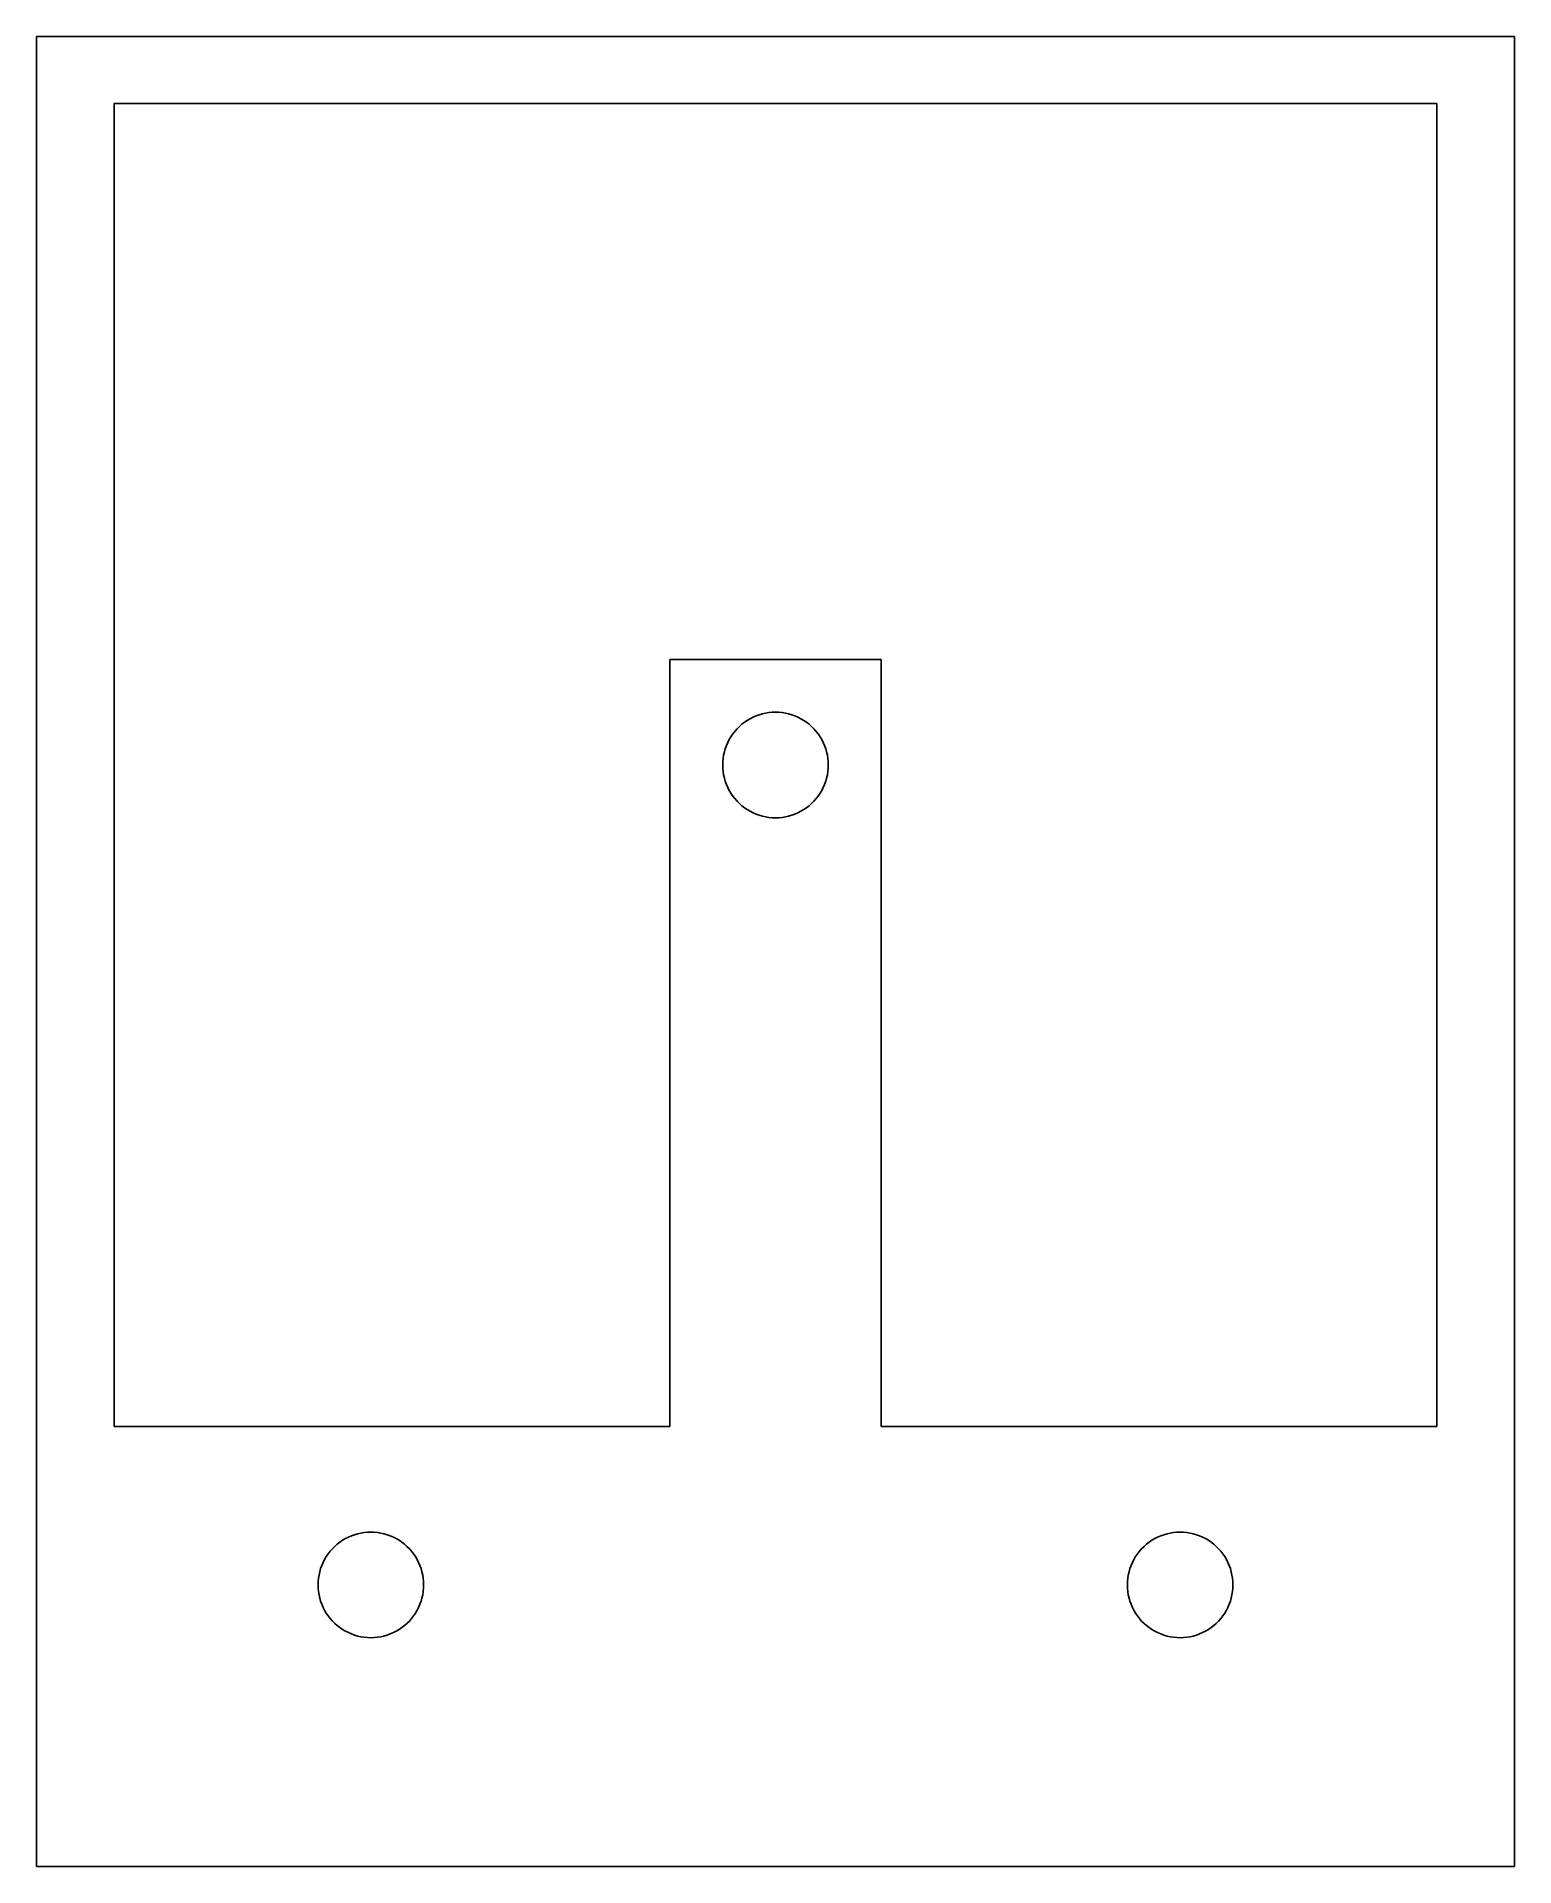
# Model space of a CAD drawing. Header units: metres. Extents: x -21 to 21, y 0 to 52.
import ezdxf

# ---------------------------------------------------------------- set-up
doc = ezdxf.new("R2010")
doc.units = ezdxf.units.M

msp = doc.modelspace()

# ---------------------------------------------------------------- linework, layer by layer
for p, q in [((21, 52), (-21, 52)), ((-21, 52), (-21, 0)), ((21, 0), (21, 52)), ((-18.8, 12.5), (-18.8, 50.1)), ((-18.8, 50.1), (18.8, 50.1)), ((18.8, 50.1), (18.8, 12.5)), ((3, 34.3), (-3, 34.3)), ((-3, 34.3), (-3, 12.5)), ((3, 12.5), (3, 34.3)), ((-0.373032, 32.7529), (-0.281067, 32.7734)), ((-0.281067, 32.7734), (-0.187988, 32.7882)), ((-0.187988, 32.7882), (-0.094177, 32.797)), ((-0.094177, 32.797), (0, 32.8)), ((0, 32.8), (0.094177, 32.797)), ((0.094177, 32.797), (0.187988, 32.7882)), ((0.187988, 32.7882), (0.281067, 32.7734)), ((0.281067, 32.7734), (0.373032, 32.7529)), ((-1.21352, 32.1817), (-1.15576, 32.2561)), ((-1.15576, 32.2561), (-1.09344, 32.3268)), ((-1.09344, 32.3268), (-1.02681, 32.3934)), ((-1.02681, 32.3934), (-0.956131, 32.4558)), ((-0.956131, 32.4558), (-0.881668, 32.5135)), ((-0.881668, 32.5135), (-0.803726, 32.5665)), ((-0.803726, 32.5665), (-0.722626, 32.6145)), ((-0.722626, 32.6145), (-0.638657, 32.6572)), ((-0.638657, 32.6572), (-0.552185, 32.6947)), ((-0.552185, 32.6947), (-0.463516, 32.7266)), ((-0.463516, 32.7266), (-0.373032, 32.7529)), ((0.373032, 32.7529), (0.463516, 32.7266)), ((0.463516, 32.7266), (0.552185, 32.6947)), ((0.552185, 32.6947), (0.638657, 32.6572)), ((0.638657, 32.6572), (0.722626, 32.6145)), ((0.722626, 32.6145), (0.803726, 32.5665)), ((0.803726, 32.5665), (0.881668, 32.5135)), ((0.881668, 32.5135), (0.956131, 32.4558)), ((0.956131, 32.4558), (1.02681, 32.3934)), ((1.02681, 32.3934), (1.09344, 32.3268)), ((1.09344, 32.3268), (1.15576, 32.2561)), ((1.15576, 32.2561), (1.21352, 32.1817)), ((-1.45287, 31.673), (-1.42657, 31.7635)), ((-1.42657, 31.7635), (-1.39465, 31.8522)), ((-1.39465, 31.8522), (-1.35724, 31.9387)), ((-1.35724, 31.9387), (-1.31445, 32.0226)), ((-1.31445, 32.0226), (-1.26648, 32.1037)), ((-1.26648, 32.1037), (-1.21352, 32.1817)), ((1.21352, 32.1817), (1.26648, 32.1037)), ((1.26648, 32.1037), (1.31445, 32.0226)), ((1.31445, 32.0226), (1.35724, 31.9387)), ((1.35724, 31.9387), (1.39465, 31.8522)), ((1.39465, 31.8522), (1.42657, 31.7635)), ((1.42657, 31.7635), (1.45287, 31.673)), ((-1.5, 31.3), (-1.49704, 31.3942)), ((-1.49704, 31.2058), (-1.5, 31.3)), ((-1.49704, 31.3942), (-1.48816, 31.488)), ((-1.48816, 31.112), (-1.49704, 31.2058)), ((-1.48816, 31.488), (-1.47342, 31.5811)), ((-1.47342, 31.5811), (-1.45287, 31.673)), ((1.45287, 31.673), (1.47342, 31.5811)), ((1.47342, 31.5811), (1.48816, 31.488)), ((1.48816, 31.488), (1.49704, 31.3942)), ((1.49704, 31.2058), (1.48816, 31.112)), ((1.49704, 31.3942), (1.5, 31.3)), ((1.5, 31.3), (1.49704, 31.2058)), ((-1.47342, 31.0189), (-1.48816, 31.112)), ((-1.45287, 30.927), (-1.47342, 31.0189)), ((-1.42657, 30.8365), (-1.45287, 30.927)), ((-1.39465, 30.7478), (-1.42657, 30.8365)), ((-1.35724, 30.6613), (-1.39465, 30.7478)), ((1.39465, 30.7478), (1.35724, 30.6613)), ((1.42657, 30.8365), (1.39465, 30.7478)), ((1.45287, 30.927), (1.42657, 30.8365)), ((1.47342, 31.0189), (1.45287, 30.927)), ((1.48816, 31.112), (1.47342, 31.0189)), ((-1.31445, 30.5774), (-1.35724, 30.6613)), ((-1.26648, 30.4962), (-1.31445, 30.5774)), ((-1.21352, 30.4183), (-1.26648, 30.4962)), ((-1.15576, 30.3439), (-1.21352, 30.4183)), ((-1.09344, 30.2732), (-1.15576, 30.3439)), ((-1.02681, 30.2065), (-1.09344, 30.2732)), ((-0.956131, 30.1442), (-1.02681, 30.2065)), ((1.02681, 30.2065), (0.956131, 30.1442)), ((1.09344, 30.2732), (1.02681, 30.2065)), ((1.15576, 30.3439), (1.09344, 30.2732)), ((1.21352, 30.4183), (1.15576, 30.3439)), ((1.26648, 30.4962), (1.21352, 30.4183)), ((1.31445, 30.5774), (1.26648, 30.4962)), ((1.35724, 30.6613), (1.31445, 30.5774)), ((-0.881668, 30.0865), (-0.956131, 30.1442)), ((-0.803726, 30.0335), (-0.881668, 30.0865)), ((-0.722626, 29.9855), (-0.803726, 30.0335)), ((-0.638657, 29.9427), (-0.722626, 29.9855)), ((-0.552185, 29.9053), (-0.638657, 29.9427)), ((-0.463516, 29.8734), (-0.552185, 29.9053)), ((-0.373032, 29.8471), (-0.463516, 29.8734)), ((-0.281067, 29.8266), (-0.373032, 29.8471)), ((-0.187988, 29.8118), (-0.281067, 29.8266)), ((-0.094177, 29.8029), (-0.187988, 29.8118)), ((0, 29.8), (-0.094177, 29.8029)), ((0.094177, 29.8029), (0, 29.8)), ((0.187988, 29.8118), (0.094177, 29.8029)), ((0.281067, 29.8266), (0.187988, 29.8118)), ((0.373032, 29.8471), (0.281067, 29.8266)), ((0.463516, 29.8734), (0.373032, 29.8471)), ((0.552185, 29.9053), (0.463516, 29.8734)), ((0.638657, 29.9427), (0.552185, 29.9053)), ((0.722626, 29.9855), (0.638657, 29.9427)), ((0.803726, 30.0335), (0.722626, 29.9855)), ((0.881668, 30.0865), (0.803726, 30.0335)), ((0.956131, 30.1442), (0.881668, 30.0865)), ((-3, 12.5), (-18.8, 12.5)), ((18.8, 12.5), (3, 12.5)), ((-12.1387, 9.35724), (-12.0522, 9.39465)), ((-12.0522, 9.39465), (-11.9635, 9.42657)), ((-11.9635, 9.42657), (-11.873, 9.45287)), ((-11.873, 9.45287), (-11.7811, 9.47342)), ((-11.7811, 9.47342), (-11.688, 9.48816)), ((-11.688, 9.48816), (-11.5942, 9.49704)), ((-11.5942, 9.49704), (-11.5, 9.5)), ((-11.5, 9.5), (-11.4058, 9.49704)), ((-11.4058, 9.49704), (-11.312, 9.48816)), ((-11.312, 9.48816), (-11.2189, 9.47342)), ((-11.2189, 9.47342), (-11.127, 9.45287)), ((-11.127, 9.45287), (-11.0365, 9.42657)), ((-11.0365, 9.42657), (-10.9478, 9.39465)), ((-10.9478, 9.39465), (-10.8613, 9.35724)), ((10.8613, 9.35724), (10.9478, 9.39465)), ((10.9478, 9.39465), (11.0365, 9.42657)), ((11.0365, 9.42657), (11.127, 9.45287)), ((11.127, 9.45287), (11.2189, 9.47342)), ((11.2189, 9.47342), (11.312, 9.48816)), ((11.312, 9.48816), (11.4058, 9.49704)), ((11.4058, 9.49704), (11.5, 9.5)), ((11.5, 9.5), (11.5942, 9.49704)), ((11.5942, 9.49704), (11.688, 9.48816)), ((11.688, 9.48816), (11.7811, 9.47342)), ((11.7811, 9.47342), (11.873, 9.45287)), ((11.873, 9.45287), (11.9635, 9.42657)), ((11.9635, 9.42657), (12.0522, 9.39465)), ((12.0522, 9.39465), (12.1387, 9.35724)), ((-12.7665, 8.80373), (-12.7135, 8.88167)), ((-12.7135, 8.88167), (-12.6558, 8.95613)), ((-12.6558, 8.95613), (-12.5934, 9.02681)), ((-12.5934, 9.02681), (-12.5268, 9.09344)), ((-12.5268, 9.09344), (-12.4561, 9.15576)), ((-12.4561, 9.15576), (-12.3817, 9.21352)), ((-12.3817, 9.21352), (-12.3037, 9.26648)), ((-12.3037, 9.26648), (-12.2226, 9.31445)), ((-12.2226, 9.31445), (-12.1387, 9.35724)), ((-10.8613, 9.35724), (-10.7774, 9.31445)), ((-10.7774, 9.31445), (-10.6963, 9.26648)), ((-10.6963, 9.26648), (-10.6183, 9.21352)), ((-10.6183, 9.21352), (-10.5439, 9.15576)), ((-10.5439, 9.15576), (-10.4732, 9.09344)), ((-10.4732, 9.09344), (-10.4065, 9.02681)), ((-10.4065, 9.02681), (-10.3442, 8.95613)), ((-10.3442, 8.95613), (-10.2865, 8.88167)), ((-10.2865, 8.88167), (-10.2335, 8.80373)), ((10.2335, 8.80373), (10.2865, 8.88167)), ((10.2865, 8.88167), (10.3442, 8.95613)), ((10.3442, 8.95613), (10.4065, 9.02681)), ((10.4065, 9.02681), (10.4732, 9.09344)), ((10.4732, 9.09344), (10.5439, 9.15576)), ((10.5439, 9.15576), (10.6183, 9.21352)), ((10.6183, 9.21352), (10.6963, 9.26648)), ((10.6963, 9.26648), (10.7774, 9.31445)), ((10.7774, 9.31445), (10.8613, 9.35724)), ((12.1387, 9.35724), (12.2226, 9.31445)), ((12.2226, 9.31445), (12.3037, 9.26648)), ((12.3037, 9.26648), (12.3817, 9.21352)), ((12.3817, 9.21352), (12.4561, 9.15576)), ((12.4561, 9.15576), (12.5268, 9.09344)), ((12.5268, 9.09344), (12.5934, 9.02681)), ((12.5934, 9.02681), (12.6558, 8.95613)), ((12.6558, 8.95613), (12.7135, 8.88167)), ((12.7135, 8.88167), (12.7665, 8.80373)), ((-12.9734, 8.28107), (-12.9529, 8.37303)), ((-12.9529, 8.37303), (-12.9266, 8.46352)), ((-12.9266, 8.46352), (-12.8947, 8.55219)), ((-12.8947, 8.55219), (-12.8572, 8.63866)), ((-12.8572, 8.63866), (-12.8145, 8.72263)), ((-12.8145, 8.72263), (-12.7665, 8.80373)), ((-10.2335, 8.80373), (-10.1855, 8.72263)), ((-10.1855, 8.72263), (-10.1427, 8.63866)), ((-10.1427, 8.63866), (-10.1053, 8.55219)), ((-10.1053, 8.55219), (-10.0734, 8.46352)), ((-10.0734, 8.46352), (-10.0471, 8.37303)), ((-10.0471, 8.37303), (-10.0266, 8.28107)), ((10.0266, 8.28107), (10.0471, 8.37303)), ((10.0471, 8.37303), (10.0734, 8.46352)), ((10.0734, 8.46352), (10.1053, 8.55219)), ((10.1053, 8.55219), (10.1427, 8.63866)), ((10.1427, 8.63866), (10.1855, 8.72263)), ((10.1855, 8.72263), (10.2335, 8.80373)), ((12.7665, 8.80373), (12.8145, 8.72263)), ((12.8145, 8.72263), (12.8572, 8.63866)), ((12.8572, 8.63866), (12.8947, 8.55219)), ((12.8947, 8.55219), (12.9266, 8.46352)), ((12.9266, 8.46352), (12.9529, 8.37303)), ((12.9529, 8.37303), (12.9734, 8.28107)), ((-13, 8), (-12.997, 8.09418)), ((-12.997, 7.90581), (-13, 8)), ((-12.997, 8.09418), (-12.9882, 8.18799)), ((-12.9882, 7.812), (-12.997, 7.90581)), ((-12.9882, 8.18799), (-12.9734, 8.28107)), ((-12.9734, 7.71892), (-12.9882, 7.812)), ((-10.0266, 8.28107), (-10.0118, 8.18799)), ((-10.0118, 7.812), (-10.0266, 7.71892)), ((-10.0118, 8.18799), (-10.0029, 8.09418)), ((-10.0029, 7.90581), (-10.0118, 7.812)), ((-10.0029, 8.09418), (-10, 8)), ((-10, 8), (-10.0029, 7.90581)), ((10, 8), (10.0029, 8.09418)), ((10.0029, 7.90581), (10, 8)), ((10.0029, 8.09418), (10.0118, 8.18799)), ((10.0118, 7.812), (10.0029, 7.90581)), ((10.0118, 8.18799), (10.0266, 8.28107)), ((10.0266, 7.71892), (10.0118, 7.812)), ((12.9734, 8.28107), (12.9882, 8.18799)), ((12.9882, 7.812), (12.9734, 7.71892)), ((12.9882, 8.18799), (12.997, 8.09418)), ((12.997, 7.90581), (12.9882, 7.812)), ((12.997, 8.09418), (13, 8)), ((13, 8), (12.997, 7.90581)), ((-12.9529, 7.62695), (-12.9734, 7.71892)), ((-12.9266, 7.53647), (-12.9529, 7.62695)), ((-12.8947, 7.4478), (-12.9266, 7.53647)), ((-12.8572, 7.36133), (-12.8947, 7.4478)), ((-12.8145, 7.27736), (-12.8572, 7.36133)), ((-10.1427, 7.36133), (-10.1855, 7.27736)), ((-10.1053, 7.4478), (-10.1427, 7.36133)), ((-10.0734, 7.53647), (-10.1053, 7.4478)), ((-10.0471, 7.62695), (-10.0734, 7.53647)), ((-10.0266, 7.71892), (-10.0471, 7.62695)), ((10.0471, 7.62695), (10.0266, 7.71892)), ((10.0734, 7.53647), (10.0471, 7.62695)), ((10.1053, 7.4478), (10.0734, 7.53647)), ((10.1427, 7.36133), (10.1053, 7.4478)), ((10.1855, 7.27736), (10.1427, 7.36133)), ((12.8572, 7.36133), (12.8145, 7.27736)), ((12.8947, 7.4478), (12.8572, 7.36133)), ((12.9266, 7.53647), (12.8947, 7.4478)), ((12.9529, 7.62695), (12.9266, 7.53647)), ((12.9734, 7.71892), (12.9529, 7.62695)), ((-12.7665, 7.19626), (-12.8145, 7.27736)), ((-12.7135, 7.11832), (-12.7665, 7.19626)), ((-12.6558, 7.04385), (-12.7135, 7.11832)), ((-12.5934, 6.97318), (-12.6558, 7.04385)), ((-12.5268, 6.90654), (-12.5934, 6.97318)), ((-12.4561, 6.84422), (-12.5268, 6.90654)), ((-12.3817, 6.78647), (-12.4561, 6.84422)), ((-12.3037, 6.73351), (-12.3817, 6.78647)), ((-10.6183, 6.78647), (-10.6963, 6.73351)), ((-10.5439, 6.84422), (-10.6183, 6.78647)), ((-10.4732, 6.90654), (-10.5439, 6.84422)), ((-10.4065, 6.97318), (-10.4732, 6.90654)), ((-10.3442, 7.04385), (-10.4065, 6.97318)), ((-10.2865, 7.11832), (-10.3442, 7.04385)), ((-10.2335, 7.19626), (-10.2865, 7.11832)), ((-10.1855, 7.27736), (-10.2335, 7.19626)), ((10.2335, 7.19626), (10.1855, 7.27736)), ((10.2865, 7.11832), (10.2335, 7.19626)), ((10.3442, 7.04385), (10.2865, 7.11832)), ((10.4065, 6.97318), (10.3442, 7.04385)), ((10.4732, 6.90654), (10.4065, 6.97318)), ((10.5439, 6.84422), (10.4732, 6.90654)), ((10.6183, 6.78647), (10.5439, 6.84422)), ((10.6963, 6.73351), (10.6183, 6.78647)), ((12.3817, 6.78647), (12.3037, 6.73351)), ((12.4561, 6.84422), (12.3817, 6.78647)), ((12.5268, 6.90654), (12.4561, 6.84422)), ((12.5934, 6.97318), (12.5268, 6.90654)), ((12.6558, 7.04385), (12.5934, 6.97318)), ((12.7135, 7.11832), (12.6558, 7.04385)), ((12.7665, 7.19626), (12.7135, 7.11832)), ((12.8145, 7.27736), (12.7665, 7.19626)), ((-12.2226, 6.68553), (-12.3037, 6.73351)), ((-12.1387, 6.64275), (-12.2226, 6.68553)), ((-12.0522, 6.60533), (-12.1387, 6.64275)), ((-11.9635, 6.57341), (-12.0522, 6.60533)), ((-11.873, 6.54712), (-11.9635, 6.57341)), ((-11.7811, 6.52657), (-11.873, 6.54712)), ((-11.688, 6.51183), (-11.7811, 6.52657)), ((-11.5942, 6.50294), (-11.688, 6.51183)), ((-11.5, 6.5), (-11.5942, 6.50294)), ((-11.4058, 6.50294), (-11.5, 6.5)), ((-11.312, 6.51183), (-11.4058, 6.50294)), ((-11.2189, 6.52657), (-11.312, 6.51183)), ((-11.127, 6.54712), (-11.2189, 6.52657)), ((-11.0365, 6.57341), (-11.127, 6.54712)), ((-10.9478, 6.60533), (-11.0365, 6.57341)), ((-10.8613, 6.64275), (-10.9478, 6.60533)), ((-10.7774, 6.68553), (-10.8613, 6.64275)), ((-10.6963, 6.73351), (-10.7774, 6.68553)), ((10.7774, 6.68553), (10.6963, 6.73351)), ((10.8613, 6.64275), (10.7774, 6.68553)), ((10.9478, 6.60533), (10.8613, 6.64275)), ((11.0365, 6.57341), (10.9478, 6.60533)), ((11.127, 6.54712), (11.0365, 6.57341)), ((11.2189, 6.52657), (11.127, 6.54712)), ((11.312, 6.51183), (11.2189, 6.52657)), ((11.4058, 6.50294), (11.312, 6.51183)), ((11.5, 6.5), (11.4058, 6.50294)), ((11.5942, 6.50294), (11.5, 6.5)), ((11.688, 6.51183), (11.5942, 6.50294)), ((11.7811, 6.52657), (11.688, 6.51183)), ((11.873, 6.54712), (11.7811, 6.52657)), ((11.9635, 6.57341), (11.873, 6.54712)), ((12.0522, 6.60533), (11.9635, 6.57341)), ((12.1387, 6.64275), (12.0522, 6.60533)), ((12.2226, 6.68553), (12.1387, 6.64275)), ((12.3037, 6.73351), (12.2226, 6.68553)), ((-21, 0), (21, 0))]:
    msp.add_line(p, q)

doc.saveas('drawing.dxf')
